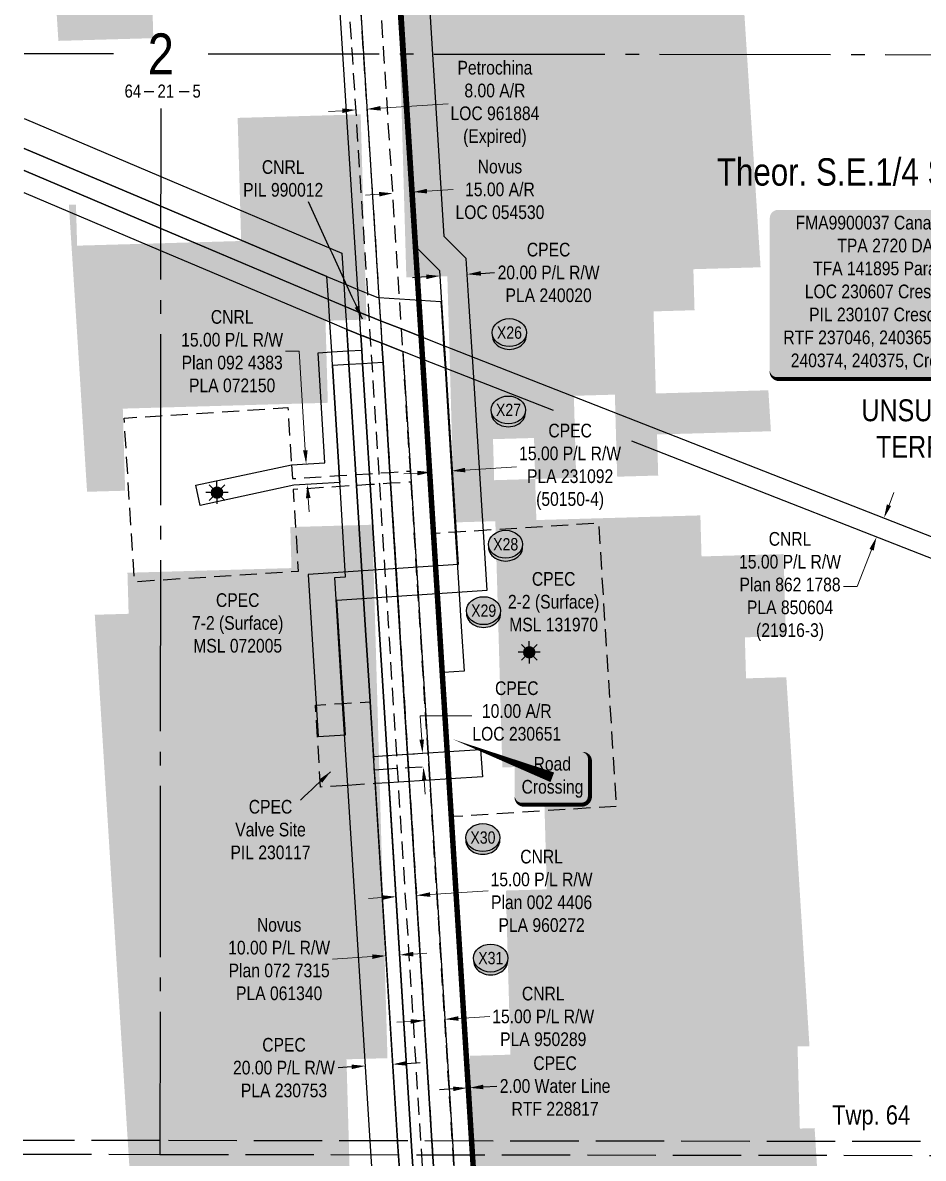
# Model space of a CAD drawing. Extents: x 491537 to 496793, y 6037618 to 6044296.
# Drawn here: x 495784 to 496443, y 6039345 to 6040175 of the extents above; entities that cross this region are included whole.
import ezdxf
from ezdxf.enums import TextEntityAlignment as Align

# ---------------------------------------------------------------- set-up
doc = ezdxf.new("R2010")
doc.units = 0
doc.header["$LTSCALE"] = 5
doc.header["$PDSIZE"] = 0.5
for name, pattern in [('DASHED2', [3.75, 2.5, -1.25]), ('foc-ACCESSROAD', [3.75, 2.5, -1.25]), ('foc-QUARTERLINE', [33, 25, -3, 2, -3]), ('foc-UNSURVEYED', [12.5, 10, -2.5]), ('PHANTOM', [25, 12.5, -2.5, 2.5, -2.5, 2.5, -2.5])]:
    doc.linetypes.add(name, pattern=pattern)
doc.layers.get('Defpoints').update_dxf_attribs({"color": 9})
for name, color, linetype in [('10', 1, 'Continuous'), ('9', 3, 'Continuous'), ('C-AR', 13, 'foc-ACCESSROAD'), ('C-RW', 13, 'Continuous'), ('C-SYMBOL', 7, 'Continuous'), ('C-WS', 13, 'foc-ACCESSROAD'), ('C-WS-S', 13, 'Continuous'), ('CG-NOTES', 7, 'Continuous'), ('D-TXT', 6, 'Continuous'), ('F-AR', 190, 'foc-ACCESSROAD'), ('F-RW', 190, 'Continuous'), ('F-WS', 190, 'foc-ACCESSROAD'), ('F-WS-S', 190, 'Continuous'), ('L-QSEC', 8, 'foc-QUARTERLINE'), ('L-SECLBL', 7, 'Continuous'), ('L-UNS-T', 3, 'Continuous'), ('L-USEC', 7, 'foc-UNSURVEYED'), ('P-CROSSINGS', 250, 'Continuous'), ('P-PROPOSED', 10, 'Continuous'), ('P-TEMP-BLUE', 160, 'Continuous'), ('P-TEMP-BLUE-T', 170, 'Continuous'), ('WETLAND - SWAMP - H', 8, 'PHANTOM'), ('WETLAND FEN - H', 43, 'PHANTOM')]:
    doc.layers.add(name, color=color, linetype=linetype)
for name, color, linetype, lineweight in [('C-AR-T', 13, 'Continuous', 9), ('C-RW-T', 13, 'Continuous', 9), ('C-WS-T', 13, 'Continuous', 9), ('F-AR-T', 190, 'Continuous', 9), ('F-RW-T', 190, 'Continuous', 9), ('F-WS-T', 190, 'Continuous', 9)]:
    doc.layers.add(name, color=color, linetype=linetype, lineweight=lineweight)
doc.styles.add('175L', font='ARIALN.TTF', dxfattribs={"height": 20})
doc.styles.add('80', font='ARIALN.TTF', dxfattribs={"height": 10})
doc.styles.add('80CG', font='ARIALN.TTF', dxfattribs={"height": 10})
doc.styles.add('80L', font='ARIALN.TTF', dxfattribs={"height": 10})
doc.styles.add('Crossing', font='ARIALN.TTF', dxfattribs={"height": 10})
doc.styles.add('SIMPLEX', font='ARIALN.TTF')
doc.dimstyles.new('Compass 5 000', dxfattribs={"dimscale": 5, "dimtxt": 9, "dimasz": 2, "dimexe": 0.2, "dimexo": 0.0625, "dimgap": 0.5, "dimtad": 0, "dimtih": 1, "dimtoh": 1, "dimzin": 0, "dimdsep": 46, "dimtxsty": '80CG', "dimcen": 0.1, "dimse1": 1, "dimse2": 1, "dimclrd": 256, "dimclrt": 256, "dimaunit": 1, "dimadec": 4, "dimazin": 0, "dimtfac": 0.06, "dimtofl": 0, "dimtmove": 0, "dimatfit": 1, "dimfxl": 0.2, "dimtolj": 1, "dimtzin": 0, "dimlwd": -1, "dimarcsym": 0})

# ---------------------------------------------------------------- blocks, each defined once
blk = doc.blocks.new('L-SECLBL')
at = {"layer": '9', "color": 7}
for p, q in [((-5.08, -27.83), (-12.29, -27.83)), ((20.7, -27.83), (13.5, -27.83))]:
    blk.add_line(p, q, dxfattribs=at)
at = {"layer": '10', "color": 2, "style": 'SIMPLEX'}
blk.add_attdef('SEC', text='', height=30, dxfattribs=at).set_placement((0, 0), align=Align.MIDDLE)
at = {"layer": '10', "color": 5, "style": '80L'}
blk.add_attdef('TWP', text='', height=9.5, dxfattribs=at).set_placement((-14.43, -27.37), align=Align.MIDDLE_RIGHT)
blk.add_attdef('RGE', text='', height=9.5, dxfattribs=at).set_placement((3.62, -27.37), align=Align.MIDDLE_CENTER)
blk.add_attdef('MER', text='', height=9.5, dxfattribs=at).set_placement((23.17, -27.37), align=Align.MIDDLE_LEFT)
blk = doc.blocks.new('*U108')
h = blk.add_hatch(color=255)
edge = h.paths.add_edge_path()
edge.add_line((-126.5, -62.5), (126.5, -62.5))
edge.add_arc((126.5, -56.5), 6, 270, 360)
edge.add_line((132.5, -56.5), (132.5, 55))
edge.add_arc((126.5, 55), 6, 0, 90)
edge.add_line((126.5, 61), (-126.5, 61))
edge.add_arc((-126.5, 55), 6, 90, 180)
edge.add_line((-132.5, 55), (-132.5, -56.5))
edge.add_arc((-126.5, -56.5), 6, 180, 270)
at = {"color": 44, "flags": 128}
blk.add_lwpolyline([(-126.5, -62.5, 3, 3, 0), (126.5, -62.5, 3, 3, 0.414214), (132.5, -56.5, 3, 3, 0), (132.5, 55, 3, 0, 0.414214), (126.5, 61, 0, 0, 0), (-126.5, 61, 0, 0, 0.414214), (-132.5, 55, 0, 0, 0), (-132.5, -56.5, 0, 3, 0.414214)], format="xyseb", close=True, dxfattribs=at)
at = {"color": 44, "style": '80'}
blk.add_attdef('ENTER_TEXT_001', (-35.99, -5), '', height=10, dxfattribs=at)
blk = doc.blocks.new('*D48')
at = {"layer": 'Defpoints', "color": 0, "transparency": 16777216}
for p in [(496050.62, 6040114.24), (496065.59, 6040115.2), (496069.71, 6040050.87)]:
    blk.add_point(p, dxfattribs=at)
at = {"layer": 'F-AR-T', "transparency": 16777216}
for p, q in [((496079.69, 6040051.51), (496098.77, 6040052.73)), ((496044.76, 6040049.27), (496034.78, 6040048.63))]:
    blk.add_line(p, q, dxfattribs=at)
for points in [[(496044.65, 6040050.93), (496044.87, 6040047.61), (496054.74, 6040049.91)], [(496079.59, 6040053.17), (496079.8, 6040049.84), (496069.71, 6040050.87)]]:
    blk.add_solid(points, dxfattribs=at)
at = {"layer": 'F-AR-T', "transparency": 16777216, "insert": (496133.06, 6040052.73), "char_height": 10, "attachment_point": 5, "style": '80CG'}
blk.add_mtext('\\A1;Novus\\P15.00 A/R\\PLOC 054530', dxfattribs=at)
blk = doc.blocks.new('*D49')
at = {"layer": 'Defpoints', "color": 0, "transparency": 16777216}
for p in [(496026.79, 6040126.64), (496034.77, 6040127.15), (496027.8, 6040110.88)]:
    blk.add_point(p, dxfattribs=at)
at = {"layer": 'F-AR-T', "transparency": 16777216}
for p, q in [((496017.82, 6040110.25), (496007.84, 6040109.61)), ((496045.76, 6040112.04), (496095.1, 6040115.19))]:
    blk.add_line(p, q, dxfattribs=at)
for points in [[(496017.71, 6040111.91), (496017.92, 6040108.58), (496027.8, 6040110.88)], [(496045.66, 6040113.7), (496045.87, 6040110.37), (496035.78, 6040111.4)]]:
    blk.add_solid(points, dxfattribs=at)
at = {"layer": 'F-AR-T', "transparency": 16777216, "insert": (496129.39, 6040115.19), "char_height": 10, "attachment_point": 5, "style": '80CG'}
blk.add_mtext('\\A1;Petrochina\\P8.00 A/R\\PLOC 961884\\P(Expired)', dxfattribs=at)
blk = doc.blocks.new('*D50')
at = {"layer": 'Defpoints', "color": 0, "transparency": 16777216}
for p in [(496049.74, 6039492.86), (496050.57, 6039479.65), (496060.55, 6039480.27)]:
    blk.add_point(p, dxfattribs=at)
at = {"layer": 'F-RW-T', "transparency": 16777216}
for p, q in [((496039.76, 6039492.24), (496010.72, 6039490.42)), ((496069.7, 6039494.11), (496079.68, 6039494.74))]:
    blk.add_line(p, q, dxfattribs=at)
for points in [[(496069.6, 6039495.78), (496069.81, 6039492.45), (496059.72, 6039493.49)], [(496039.66, 6039493.9), (496039.86, 6039490.57), (496049.74, 6039492.86)]]:
    blk.add_solid(points, dxfattribs=at)
at = {"layer": 'F-RW-T', "transparency": 16777216, "insert": (495971.64, 6039490.42), "char_height": 10, "attachment_point": 5, "style": '80CG'}
blk.add_mtext('\\A1;Novus\\P10.00 P/L R/W\\PPlan 072 7315\\PPLA 061340', dxfattribs=at)
blk = doc.blocks.new('*D51')
at = {"layer": 'Defpoints', "color": 0, "transparency": 16777216}
for p in [(495991.4, 6039852.19), (496000.75, 6039852.76), (496001.66, 6039837.8)]:
    blk.add_point(p, dxfattribs=at)
at = {"layer": 'F-RW-T', "transparency": 16777216}
for p, q in [((495986.37, 6039934.55), (495976.37, 6039934.55)), ((495990.79, 6039862.17), (495986.37, 6039934.55)), ((495992.93, 6039827.24), (495993.54, 6039817.26))]:
    blk.add_line(p, q, dxfattribs=at)
for points in [[(495992.46, 6039862.27), (495989.13, 6039862.07), (495991.4, 6039852.19)], [(495994.59, 6039827.35), (495991.26, 6039827.14), (495992.32, 6039837.23)]]:
    blk.add_solid(points, dxfattribs=at)
at = {"layer": 'F-RW-T', "transparency": 16777216, "insert": (495937.29, 6039934.55), "char_height": 10, "attachment_point": 5, "style": '80CG'}
blk.add_mtext('\\A1;CNRL\\P15.00 P/L R/W\\PPlan 092 4383\\PPLA 072150', dxfattribs=at)
blk = doc.blocks.new('*D52')
at = {"layer": 'C-RW-T', "transparency": 16777216}
for p, q in [((496072.7, 6039845.54), (496062.72, 6039844.91)), ((496107.64, 6039847.73), (496145.28, 6039850.09))]:
    blk.add_line(p, q, dxfattribs=at)
for points in [[(496072.6, 6039847.2), (496072.81, 6039843.87), (496082.68, 6039846.16)], [(496107.53, 6039849.39), (496107.74, 6039846.06), (496097.66, 6039847.1)]]:
    blk.add_solid(points, dxfattribs=at)
at = {"layer": 'Defpoints', "color": 0, "transparency": 16777216}
for p in [(496080.54, 6039880.37), (496095.51, 6039881.31), (496097.66, 6039847.1)]:
    blk.add_point(p, dxfattribs=at)
at = {"layer": 'C-RW-T', "transparency": 16777216, "insert": (496184.37, 6039850.09), "char_height": 10, "attachment_point": 5, "style": '80CG'}
blk.add_mtext('\\A1;CPEC\\P15.00 P/L R/W\\PPLA 231092\\P(50150-4)', dxfattribs=at)
blk = doc.blocks.new('*D53')
at = {"layer": 'C-RW', "transparency": 16777216}
for p, q in [((496064.69, 6039414.26), (496074.67, 6039414.89)), ((496024.7, 6039411.74), (496014.72, 6039411.11))]:
    blk.add_line(p, q, dxfattribs=at)
for points in [[(496024.6, 6039413.4), (496024.81, 6039410.07), (496034.68, 6039412.37)], [(496064.58, 6039415.92), (496064.79, 6039412.6), (496054.71, 6039413.63)]]:
    blk.add_solid(points, dxfattribs=at)
at = {"layer": 'Defpoints', "color": 0, "transparency": 16777216}
for p in [(496034.68, 6039412.37), (496054.78, 6039412.42), (496034.76, 6039411.15)]:
    blk.add_point(p, dxfattribs=at)
at = {"layer": 'C-RW', "transparency": 16777216, "insert": (495975.19, 6039411.11), "char_height": 10, "attachment_point": 5, "style": '80CG'}
blk.add_mtext('\\A1;CPEC\\P20.00 P/L R/W\\PPLA 230753', dxfattribs=at)
blk = doc.blocks.new('*D54')
at = {"layer": 'Defpoints', "color": 0, "transparency": 16777216}
for p in [(496425.29, 6039808.3), (496408.39, 6039798.81), (496419.82, 6039794.34)]:
    blk.add_point(p, dxfattribs=at)
at = {"layer": 'F-AR-T', "transparency": 16777216}
for p, q in [((496417.5, 6039822.08), (496421.14, 6039831.39)), ((496404.75, 6039789.5), (496394.23, 6039762.62)), ((496394.23, 6039762.62), (496384.23, 6039762.62))]:
    blk.add_line(p, q, dxfattribs=at)
for points in [[(496415.95, 6039822.69), (496419.05, 6039821.47), (496413.85, 6039812.77)], [(496403.2, 6039790.1), (496406.3, 6039788.89), (496408.39, 6039798.81)]]:
    blk.add_solid(points, dxfattribs=at)
at = {"layer": 'F-AR-T', "transparency": 16777216, "insert": (496345.15, 6039762.62), "char_height": 10, "attachment_point": 5, "style": '80CG'}
blk.add_mtext('\\A1;CNRL\\P15.00 P/L R/W\\PPlan 862 1788\\PPLA 850604\\P(21916-3)', dxfattribs=at)
blk = doc.blocks.new('*D55')
at = {"layer": 'Defpoints', "color": 0, "transparency": 16777216}
for p in [(496092.73, 6039446.47), (496092.77, 6039445.73), (496077.81, 6039444.79)]:
    blk.add_point(p, dxfattribs=at)
at = {"layer": 'F-RW-T', "transparency": 16777216}
for p, q in [((496102.71, 6039447.1), (496125.64, 6039448.54)), ((496067.78, 6039444.91), (496057.8, 6039444.28))]:
    blk.add_line(p, q, dxfattribs=at)
for points in [[(496067.68, 6039446.57), (496067.89, 6039443.25), (496077.76, 6039445.54)], [(496102.6, 6039448.76), (496102.81, 6039445.44), (496092.73, 6039446.47)]]:
    blk.add_solid(points, dxfattribs=at)
at = {"layer": 'F-RW-T', "transparency": 16777216, "insert": (496164.72, 6039448.54), "char_height": 10, "attachment_point": 5, "style": '80CG'}
blk.add_mtext('\\A1;CNRL\\P15.00 P/L R/W\\PPLA 950289', dxfattribs=at)
blk = doc.blocks.new('*D56')
at = {"layer": 'Defpoints', "color": 0, "transparency": 16777216}
for p in [(496056.81, 6039539.87), (496071.79, 6039540.81), (496072.03, 6039536.98)]:
    blk.add_point(p, dxfattribs=at)
at = {"layer": 'F-RW-T', "transparency": 16777216}
for p, q in [((496082.01, 6039537.6), (496124.41, 6039540.26)), ((496047.07, 6039535.41), (496037.09, 6039534.79))]:
    blk.add_line(p, q, dxfattribs=at)
for points in [[(496046.97, 6039537.08), (496047.18, 6039533.75), (496057.05, 6039536.04)], [(496081.91, 6039539.27), (496082.11, 6039535.94), (496072.03, 6039536.98)]]:
    blk.add_solid(points, dxfattribs=at)
at = {"layer": 'F-RW-T', "transparency": 16777216, "insert": (496163.5, 6039540.26), "char_height": 10, "attachment_point": 5, "style": '80CG'}
blk.add_mtext('\\A1;CNRL\\P15.00 P/L R/W\\PPlan 002 4406\\PPLA 960272', dxfattribs=at)
blk = doc.blocks.new('GAS')
h = blk.add_hatch(color=255)
h.dxf.hatch_style = 1
edge = h.paths.add_edge_path()
edge.add_arc((0, 0), 0.9, 0, 360)
for p, q in [((-0.81, 0), (-1.62, 0)), ((-0.57, 0.57), (-1.14, 1.14)), ((0, 0.81), (0, 1.62)), ((0.57, 0.57), (1.14, 1.14)), ((1.62, 0), (0.81, 0)), ((-0.57, -0.57), (-1.14, -1.14)), ((0, -0.81), (0, -1.62)), ((1.14, -1.14), (0.57, -0.57))]:
    blk.add_line(p, q)
blk.add_circle((0, 0), 0.8)
blk = doc.blocks.new('*U85')
h = blk.add_hatch(color=59)
edge = h.paths.add_edge_path()
edge.add_line((-21.5, -20), (21.5, -20))
edge.add_arc((21.5, -14), 6, 270, 360)
edge.add_line((27.5, -14), (27.5, 12.5))
edge.add_arc((21.5, 12.5), 6, 0, 90)
edge.add_line((21.5, 18.5), (-21.5, 18.5))
edge.add_arc((-21.5, 12.5), 6, 90, 180)
edge.add_line((-27.5, 12.5), (-27.5, -14))
edge.add_arc((-21.5, -14), 6, 180, 270)
at = {"color": 1, "flags": 128}
blk.add_lwpolyline([(-72.61, 27.73, 0, 7.5, 0), (0, 0, 0, 0, 0)], format="xyseb", dxfattribs=at)
blk.add_lwpolyline([(-21.5, -20, 3, 3, 0), (21.5, -20, 3, 3, 0.414214), (27.5, -14, 3, 3, 0), (27.5, 12.5, 3, 0, 0.414214), (21.5, 18.5, 0, 0, 0), (-21.5, 18.5, 0, 0, 0.414214), (-27.5, 12.5, 0, 0, 0), (-27.5, -14, 0, 3, 0.414214)], format="xyseb", close=True, dxfattribs=at)
at = {"color": 1, "style": '80'}
blk.add_attdef('ENTER_TEXT_001', (-35.99, -5), '', height=10, dxfattribs=at)
blk = doc.blocks.new('xing2')
h = blk.add_hatch(color=50)
h.dxf.hatch_style = 1
edge = h.paths.add_edge_path()
edge.add_ellipse((0, 0), major_axis=(-12.5, 0), ratio=0.816297, start_angle=0, end_angle=360)
h = blk.add_hatch(color=250)
h.dxf.hatch_style = 1
edge = h.paths.add_edge_path()
edge.add_ellipse((0, -2.05), major_axis=(-12.5, 0), ratio=0.816297, start_angle=0, end_angle=180)
edge.add_line((12.5, -2.05), (12.5, 0))
edge.add_ellipse((0, 0), major_axis=(-12.5, 0), ratio=0.816297, start_angle=0, end_angle=180, ccw=False)
edge.add_line((-12.5, 0), (-12.5, -2.05))
at = {"color": 250}
blk.add_ellipse((0, 0), major_axis=(-12.5, 0), ratio=0.816297, dxfattribs=at)
blk.add_ellipse((0, -2.05), major_axis=(-12.5, 0), ratio=0.816297, start_param=0, end_param=3.141593, dxfattribs=at)
at = {"color": 250, "style": 'Crossing'}
blk.add_attdef('CROSSING', text='', height=9, dxfattribs=at).set_placement((0.09, 0.02), align=Align.MIDDLE_CENTER)
at = {"color": 250, "style": 'Crossing', "flags": 1}
for tag, p in [('OWNER', (0.09, -12.49)), ('DESCRIPTION', (0.09, -25.77)), ('LOCATION', (0.09, -39.3)), ('DWG_REF', (0.09, -52.84))]:
    blk.add_attdef(tag, text='', height=9, dxfattribs=at).set_placement(p, align=Align.MIDDLE_CENTER)
blk = doc.blocks.new('*D92')
at = {"layer": 'Defpoints', "color": 0, "transparency": 16777216}
for p in [(496110.89, 6039396.43), (496109.02, 6039394.24), (496111.02, 6039394.37)]:
    blk.add_point(p, dxfattribs=at)
at = {"layer": 'P-TEMP-BLUE-T', "transparency": 16777216}
for p, q in [((496098.91, 6039395.68), (496088.93, 6039395.05)), ((496120.87, 6039397.05), (496130.85, 6039397.68))]:
    blk.add_line(p, q, dxfattribs=at)
for points in [[(496098.81, 6039397.34), (496099.02, 6039394.01), (496108.89, 6039396.3)], [(496120.77, 6039398.72), (496120.97, 6039395.39), (496110.89, 6039396.43)]]:
    blk.add_solid(points, dxfattribs=at)
at = {"layer": 'P-TEMP-BLUE-T', "transparency": 16777216, "insert": (496173.38, 6039397.68), "char_height": 10, "attachment_point": 5, "style": '80CG'}
blk.add_mtext('\\A1;CPEC\\P2.00 Water Line\\PRTF 228817', dxfattribs=at)
blk = doc.blocks.new('*D104')
at = {"layer": 'C-AR', "transparency": 16777216}
for p, q in [((496079.21, 6039988.91), (496069.23, 6039988.28)), ((496119.12, 6039991.41), (496129.1, 6039992.04))]:
    blk.add_line(p, q, dxfattribs=at)
for points in [[(496119.02, 6039993.08), (496119.23, 6039989.75), (496109.14, 6039990.79)], [(496079.11, 6039990.57), (496079.32, 6039987.25), (496089.19, 6039989.54)]]:
    blk.add_solid(points, dxfattribs=at)
at = {"layer": 'Defpoints', "color": 0, "transparency": 16777216}
for p in [(496109.14, 6039990.79), (496089.64, 6039982.38), (496109.59, 6039983.63)]:
    blk.add_point(p, dxfattribs=at)
at = {"layer": 'C-AR', "transparency": 16777216, "insert": (496168.64, 6039992.04), "char_height": 10, "attachment_point": 5, "style": '80CG'}
blk.add_mtext('\\A1;CPEC\\P20.00 P/L R/W\\PPLA 240020', dxfattribs=at)

msp = doc.modelspace()

# ---------------------------------------------------------------- hatches: boundary and pattern name
at = {"layer": 'WETLAND - SWAMP - H', "transparency": 33554495}
h = msp.add_hatch(color=256, dxfattribs=at)
h.dxf.hatch_style = 1
h.paths.add_polyline_path([(496130.699, 6040830.448), (496070.743, 6040828.744), (496069.891, 6040858.721), (496039.913, 6040857.869), (496039.061, 6040887.847), (496009.083, 6040886.994), (496007.378, 6040946.95), (495983.655, 6040946.276), (495974.069, 6040773.918), (495972.694, 6040749.19), (495967.756, 6040660.394, 0.1226687), (495875.702, 6040582.19), (495868.043, 6040571.517), (495868.57, 6040552.976), (495854.449, 6040552.574), (495842.934, 6040536.528, 0.1733003), (495796.582, 6040374.882), (495810.257, 6040161.29), (495879.651, 6040163.263), (495878.799, 6040193.241), (495908.776, 6040194.094), (495907.924, 6040224.071), (495847.968, 6040222.367), (495817.99, 6040221.514), (495816.286, 6040281.47), (495906.219, 6040284.027), (495905.367, 6040314.005), (495935.345, 6040314.857), (495933.64, 6040374.813), (495903.662, 6040373.961), (495902.81, 6040403.939), (495962.766, 6040405.643), (495961.913, 6040435.621), (495991.891, 6040436.474), (495987.629, 6040586.363), (496017.607, 6040587.216), (496016.755, 6040617.193), (496076.71, 6040618.898), (496075.005, 6040678.854), (496134.961, 6040680.559)])
h = msp.add_hatch(color=256, dxfattribs=at)
h.dxf.hatch_style = 1
h.paths.add_polyline_path([(496321.881, 6040022.977), (496321.699, 6040025.821), (496303.603, 6040025.307), (496304.456, 6039995.329), (496323.617, 6039995.874)])
edge = h.paths.add_edge_path()
edge.add_arc((496191.173, 6040450.785), 249.871, 298.034115, 303.054607)
edge.add_line((496327.462, 6040241.355), (496326.762, 6040265.983))
edge.add_line((496326.762, 6040265.983), (496296.784, 6040265.13))
edge.add_line((496296.784, 6040265.13), (496295.932, 6040295.108))
edge.add_line((496295.932, 6040295.108), (496265.954, 6040294.256))
edge.add_line((496265.954, 6040294.256), (496265.102, 6040324.234))
edge.add_line((496265.102, 6040324.234), (496205.146, 6040322.529))
edge.add_line((496205.146, 6040322.529), (496175.168, 6040321.677))
edge.add_line((496175.168, 6040321.677), (496176.02, 6040291.699))
edge.add_line((496176.02, 6040291.699), (496176.873, 6040261.721))
edge.add_line((496176.873, 6040261.721), (496206.851, 6040262.573))
edge.add_line((496206.851, 6040262.573), (496207.703, 6040232.595))
edge.add_line((496207.703, 6040232.595), (496237.681, 6040233.448))
edge.add_line((496237.681, 6040233.448), (496239.386, 6040173.492))
edge.add_line((496239.386, 6040173.492), (496299.341, 6040175.196))
edge.add_line((496299.341, 6040175.196), (496301.899, 6040085.263))
edge.add_line((496301.899, 6040085.263), (496317.864, 6040085.717))
edge.add_line((496317.864, 6040085.717), (496312.617, 6040167.669))
edge.add_line((496312.617, 6040167.669), (496308.612, 6040230.232))
h = msp.add_hatch(color=256, dxfattribs=at)
h.dxf.hatch_style = 1
h.paths.add_polyline_path([(496128.85, 6039840.325), (496158.828, 6039841.178), (496159.68, 6039811.2), (496279.592, 6039814.609), (496280.444, 6039784.631), (496340.4, 6039786.336), (496342.105, 6039726.38), (496312.127, 6039725.528), (496312.979, 6039695.55), (496253.023, 6039693.845), (496250.466, 6039783.779), (496190.51, 6039782.074), (496192.215, 6039722.118), (496222.193, 6039722.971), (496223.898, 6039663.015), (496253.875, 6039663.867), (496256.432, 6039573.934), (496166.499, 6039571.377), (496164.794, 6039631.332), (496134.816, 6039630.48), (496129.702, 6039810.347), (496099.724, 6039809.495), (496094.61, 6039989.363), (496092.053, 6040079.296), (496062.075, 6040078.444), (496061.223, 6040108.422), (496151.157, 6040110.979), (496152.009, 6040081.001), (496181.987, 6040081.853), (496181.135, 6040111.831), (496241.09, 6040113.536), (496241.943, 6040083.558), (496271.921, 6040084.41), (496273.625, 6040024.455), (496183.692, 6040021.897), (496184.544, 6039991.92), (496214.522, 6039992.772), (496217.079, 6039902.838), (496187.101, 6039901.986), (496188.806, 6039842.03), (496158.828, 6039841.178), (496157.975, 6039871.156), (496127.998, 6039870.303)])
h = msp.add_hatch(color=256, dxfattribs=at)
h.dxf.hatch_style = 1
h.paths.add_polyline_path([(496031.245, 6040107.569), (495941.311, 6040105.012), (495943.868, 6040015.079), (495823.957, 6040011.669), (495823.105, 6040041.647), (495817.927, 6040041.5), (495821.165, 6039990.917), (495823.419, 6039955.716), (495823.678, 6039951.657), (495975.551, 6039955.975), (495976.403, 6039925.997), (495856.492, 6039922.588), (495857.344, 6039892.61), (496007.234, 6039896.872), (496005.529, 6039956.828), (496035.507, 6039957.68)])
h = msp.add_hatch(color=256, dxfattribs=at)
h.dxf.hatch_style = 1
h.paths.add_polyline_path([(496331.169, 6039876.08), (496329.29, 6039906.029), (496247.057, 6039903.691), (496217.079, 6039902.838), (496218.784, 6039842.882), (496248.761, 6039843.735), (496247.909, 6039873.713)])
h = msp.add_hatch(color=256, dxfattribs=at)
h.dxf.hatch_style = 1
h.paths.add_polyline_path([(496406.408, 6038678.133), (496404.557, 6038708.082), (496401.06, 6038707.983), (496401.912, 6038678.005)])
h.paths.add_polyline_path([(496359.351, 6039426.849), (496347.851, 6039610.173), (496346.124, 6039637.707), (496344.873, 6039657.652), (496342.442, 6039696.388), (496312.979, 6039695.55), (496317.241, 6039545.66), (496347.218, 6039546.513), (496348.923, 6039486.557), (496169.056, 6039481.443), (496167.351, 6039541.399), (496137.373, 6039540.546), (496140.782, 6039420.635), (496110.804, 6039419.783), (496120.179, 6039090.026), (496150.157, 6039090.878), (496156.975, 6038851.055), (496246.909, 6038853.611), (496247.761, 6038823.634), (496337.695, 6038826.19), (496338.547, 6038796.212), (496398.83, 6038797.926), (496393.281, 6038884.208), (496392.355, 6038898.968), (496367.99, 6039288.791), (496364.616, 6039342.922), (496363.109, 6039366.951), (496352.332, 6039366.645), (496350.628, 6039426.601)])
h = msp.add_hatch(color=256, dxfattribs=at)
h.dxf.hatch_style = 1
h.paths.add_polyline_path([(495902.539, 6038697.059), (495910.145, 6038574.019), (495924.822, 6038574.436), (495925.674, 6038544.458), (495955.652, 6038545.31), (495953.948, 6038605.266), (496043.882, 6038607.823), (496042.177, 6038667.778), (496102.133, 6038669.483), (496090.202, 6039089.173), (496060.224, 6039088.321), (496056.815, 6039208.233), (496026.837, 6039207.38), (496022.575, 6039357.27), (495992.597, 6039356.418), (495991.745, 6039386.395), (495961.767, 6039385.543), (495960.915, 6039415.521), (495930.937, 6039414.669), (495929.232, 6039474.625), (495853.761, 6039472.479), (495861.961, 6039341.771), (495863.853, 6039311.61), (495867.223, 6039257.536), (495876.251, 6039113.093), (495879.504, 6039113.185), (495880.356, 6039083.208), (495940.312, 6039084.912), (495942.017, 6039024.956), (495912.039, 6039024.104), (495912.891, 6038994.126), (495918.004, 6038814.259), (495977.96, 6038815.963), (495979.665, 6038756.008), (495949.687, 6038755.155), (495950.539, 6038725.178), (495900.821, 6038723.764)])
at = {"layer": 'WETLAND FEN - H', "transparency": 33554495}
h = msp.add_hatch(color=256, dxfattribs=at)
h.dxf.hatch_style = 1
h.paths.add_polyline_path([(496321.699, 6040025.821), (496317.864, 6040085.717), (496301.899, 6040085.263), (496299.341, 6040175.196), (496239.386, 6040173.492), (496237.681, 6040233.448), (496207.703, 6040232.595), (496206.851, 6040262.573), (496176.873, 6040261.721), (496177.725, 6040231.743), (496147.747, 6040230.89), (496146.895, 6040260.868), (496116.917, 6040260.016), (496117.769, 6040230.038), (496057.813, 6040228.333), (496061.223, 6040108.422), (496151.157, 6040110.979), (496152.009, 6040081.001), (496181.987, 6040081.853), (496181.135, 6040111.831), (496241.09, 6040113.536), (496241.943, 6040083.558), (496271.921, 6040084.41), (496273.625, 6040024.455), (496183.692, 6040021.897), (496184.544, 6039991.92), (496214.522, 6039992.772), (496217.079, 6039902.838), (496247.057, 6039903.691), (496245.352, 6039963.646), (496275.33, 6039964.499), (496274.478, 6039994.477), (496304.456, 6039995.329), (496303.603, 6040025.307)])
h = msp.add_hatch(color=256, dxfattribs=at)
h.dxf.hatch_style = 1
h.paths.add_polyline_path([(496094.61, 6039989.363), (496064.632, 6039988.51), (496062.075, 6040078.444), (496092.053, 6040079.296)])
h = msp.add_hatch(color=256, dxfattribs=at)
h.dxf.hatch_style = 1
h.paths.add_polyline_path([(495826.156, 6039912.498), (495831.215, 6039831.863), (495859.049, 6039832.654), (495857.344, 6039892.61), (495856.492, 6039922.588), (495976.403, 6039925.997), (495975.551, 6039955.975), (495823.678, 6039951.657), (495825.135, 6039928.769)])
h = msp.add_hatch(color=256, dxfattribs=at)
h.dxf.hatch_style = 1
h.paths.add_polyline_path([(495847.094, 6039578.758), (495853.761, 6039472.479), (495929.232, 6039474.625), (495930.937, 6039414.669), (495960.915, 6039415.521), (495961.767, 6039385.543), (495991.745, 6039386.395), (495992.597, 6039356.418), (496022.575, 6039357.27), (496020.871, 6039417.226), (496050.849, 6039418.078), (496039.769, 6039807.791), (495979.813, 6039806.086), (495980.665, 6039776.108), (495860.754, 6039772.699), (495861.606, 6039742.721), (495836.852, 6039742.017), (495840.488, 6039684.05), (495844.116, 6039626.236), (495845.367, 6039606.292)])
h = msp.add_hatch(color=256, dxfattribs=at)
h.dxf.hatch_style = 1
h.paths.add_polyline_path([(496312.979, 6039695.55), (496317.241, 6039545.66), (496347.218, 6039546.513), (496348.923, 6039486.557), (496169.056, 6039481.443), (496167.351, 6039541.399), (496166.499, 6039571.377), (496256.432, 6039573.934), (496253.875, 6039663.867), (496223.898, 6039663.015), (496222.193, 6039722.971), (496192.215, 6039722.118), (496190.51, 6039782.074), (496250.466, 6039783.779), (496253.023, 6039693.845)])

# ---------------------------------------------------------------- linework, layer by layer
at = {"layer": 'C-AR', "flags": 128}
msp.add_lwpolyline([(496051.21, 6039629.225), (496041.23, 6039628.601), (496040.604, 6039638.576), (496050.586, 6039639.2), (496057.574, 6039639.637), (496065.559, 6039640.135), (496080.523, 6039641.07), (496081.148, 6039631.094), (496066.185, 6039630.16), (496058.2, 6039629.661), (496051.21, 6039629.225)], close=True, dxfattribs=at)
at = {"layer": 'C-AR-T'}
msp.add_line((496077.722, 6039620.866), (496078.345, 6039610.891), dxfattribs=at)
msp.add_lwpolyline([(496112.633, 6039668.233), (496074.763, 6039668.233), (496075.23, 6039660.768), (496075.853, 6039650.792)], dxfattribs=at)
for points in [[(496077.515, 6039650.896), (496074.19, 6039650.689), (496076.476, 6039640.817)], [(496079.385, 6039620.97), (496076.06, 6039620.762), (496077.099, 6039630.841)]]:
    msp.add_solid(points, dxfattribs=at)
at = {"layer": 'C-RW'}
for points in [[(496048.91, 6040392.502), (496072.905, 6040009.635), (496088.945, 6039993.493), (496090.186, 6039973.712), (496091.124, 6039958.749), (496093.203, 6039925.61), (496102.42, 6039778.718), (495992.819, 6039771.392), (496000.139, 6039653.114), (496020.09, 6039654.348), (496013.917, 6039752.768), (496123.618, 6039760.101), (496113.153, 6039926.862), (496111.075, 6039960), (496110.136, 6039974.963), (496108.425, 6040002.248), (496092.385, 6040018.391), (496069.309, 6040386.611)], [(495785.166, 6040104.472), (495885.08, 6040062.252), (496017.551, 6040006.27), (496018.95, 6039983.962), (496019.998, 6039967.231), (496021.046, 6039950.518), (496022.035, 6039934.748), (496022.66, 6039924.774), (496027.697, 6039844.438), (496028.198, 6039836.461), (496034.349, 6039738.348), (496035.287, 6039723.386), (496037.355, 6039690.408), (496038.103, 6039678.477), (496040.604, 6039638.576), (496050.586, 6039639.2), (496057.574, 6039639.636), (496065.559, 6039640.135), (496080.522, 6039641.07), (496095.492, 6039642.007), (496118.964, 6039643.478), (496120.214, 6039623.528), (496096.743, 6039622.061), (496081.773, 6039621.125), (496066.81, 6039620.189), (496058.825, 6039619.69), (496051.83, 6039619.258), (496041.855, 6039618.626), (496058.22, 6039357.616), (496058.247, 6039356.98), (496059.52, 6039336.534)], [(495785.148, 6040082.764), (495885.062, 6040040.543), (496006.624, 6039989.171), (496018.95, 6039983.962), (496029.193, 6039979.634), (496036.388, 6039976.707), (496043.038, 6039974.001), (496044.602, 6039973.722), (496059.674, 6039972.853), (496074.775, 6039971.811), (496089.883, 6039970.767), (496090.485, 6039961.307), (496090.867, 6039955.262), (496091.018, 6039952.877), (496091.551, 6039944.402), (496091.907, 6039938.746), (496092.943, 6039922.243), (496100.45, 6039802.573), (496102.534, 6039769.352), (496104.784, 6039733.488), (496106.838, 6039700.756), (496091.864, 6039699.819), (496090.172, 6039726.789), (496089.233, 6039741.752), (496087.561, 6039768.414), (496086.864, 6039779.529), (496085.477, 6039801.635), (496077.532, 6039928.271), (496076.496, 6039944.775), (496061.086, 6039950.805), (496045.677, 6039956.833), (496037.455, 6039960.066), (496031.199, 6039962.525), (496030.273, 6039962.89), (496019.998, 6039967.231), (496007.662, 6039972.445), (495885.049, 6040024.261), (495785.135, 6040066.484)], [(496040.043, 6039327.482), (496038.139, 6039357.644), (496021.746, 6039617.363), (496017.968, 6039677.213), (496017.239, 6039688.761), (496012.247, 6039769.252), (496020.233, 6039769.75), (496016.144, 6039835.684), (496015.95, 6039838.678), (496015.63, 6039843.669), (496015.515, 6039845.637), (496010.664, 6039924.038), (496010.046, 6039934.011), (496008.697, 6039955.734), (496007.662, 6039972.445), (496006.624, 6039989.171), (495885.062, 6040040.543), (495785.148, 6040082.764)]]:
    msp.add_lwpolyline(points, dxfattribs=at)
at = {"layer": 'C-WS', "flags": 128}
for points in [[(495980.651, 6039851.529), (495981.308, 6039841.479), (496015.619, 6039843.667), (496027.697, 6039844.438), (496037.678, 6039845.075), (496044.663, 6039845.52), (496052.647, 6039846.029), (496067.61, 6039846.983), (496068.109, 6039839.007), (496053.147, 6039838.052), (496045.164, 6039837.538), (496038.179, 6039837.089), (496028.198, 6039836.461), (496016.144, 6039835.684), (495981.815, 6039833.501), (495985.617, 6039773.663), (495884.841, 6039767.247), (495865.944, 6039766.043), (495858.318, 6039885.715), (495884.938, 6039887.413), (495978.011, 6039893.348), (495980.651, 6039851.529)], [(496218.102, 6039602.029), (496098.47, 6039594.529), (496097.155, 6039615.496), (496095.071, 6039648.711), (496091.864, 6039699.819), (496090.172, 6039726.789), (496089.233, 6039741.752), (496087.561, 6039768.414), (496086.864, 6039779.529), (496085.477, 6039801.635), (496100.45, 6039802.573), (496205.117, 6039809.135), (496218.102, 6039602.029)], [(496021.746, 6039617.363), (496001.961, 6039616.12), (495998.202, 6039675.972), (496017.968, 6039677.213), (496038.103, 6039678.477), (496040.604, 6039638.576), (496041.23, 6039628.601), (496041.855, 6039618.626), (496021.746, 6039617.363)]]:
    msp.add_lwpolyline(points, close=True, dxfattribs=at)
at = {"layer": 'F-AR', "flags": 128}
for points in [[(496194.062, 6037619.111), (496187.994, 6037719.051), (496175.194, 6037929.896), (496165.168, 6037974.214), (496164.16, 6037978.673), (496163.396, 6037982.052), (496161.363, 6037991.045), (496160.211, 6037996.14), (496156.273, 6038059.558), (496155.033, 6038079.522), (496154.552, 6038087.255), (496153.623, 6038102.22), (496132.905, 6038435.824), (496131.969, 6038450.903), (496127.474, 6038523.252), (496115.831, 6038710.725), (496106.074, 6038866.293), (496105.136, 6038881.256), (496083.289, 6039229.626), (496082.551, 6039241.387), (496077.191, 6039326.868), (496077.155, 6039327.432), (496075.299, 6039357.03), (496075.263, 6039357.593), (496058.825, 6039619.69), (496058.2, 6039629.661), (496057.574, 6039639.636), (496052.256, 6039724.438), (496051.318, 6039739.401), (496045.163, 6039837.538), (496044.662, 6039845.52), (496039.627, 6039925.815), (496038.749, 6039939.817), (496038.511, 6039943.54), (496037.692, 6039956.322), (496037.455, 6039960.066), (496036.388, 6039976.707), (496025.18, 6040151.757), (496009.197, 6040401.383), (496045.638, 6040452.274), (496057.381, 6040468.528), (496096.238, 6040522.675), (496096.22, 6040508.926), (496063.54, 6040463.386), (496051.855, 6040447.103), (496017.365, 6040399.041), (496033.198, 6040151.746), (496044.602, 6039973.722), (496045.677, 6039956.833), (496046.734, 6039940.322), (496046.987, 6039936.282), (496047.613, 6039926.309), (496052.647, 6039846.029), (496053.147, 6039838.052), (496059.303, 6039739.896), (496060.241, 6039724.932), (496065.559, 6039640.135), (496066.185, 6039630.16), (496066.81, 6039620.189), (496083.281, 6039357.582), (496085.172, 6039327.42), (496090.01, 6039250.6), (496090.75, 6039238.844), (496113.191, 6038881.77), (496114.132, 6038866.807), (496123.983, 6038711.056), (496135.606, 6038523.241), (496140.095, 6038450.716), (496141.029, 6038435.634), (496161.632, 6038102.718), (496162.558, 6038087.753), (496163.037, 6038080.019), (496164.272, 6038060.057), (496168.158, 6037997.278), (496171.964, 6037980.438), (496176.281, 6037961.347), (496183.141, 6037931.028), (496196.051, 6037719.04), (496202.106, 6037619.1)], [(495784.168, 6038872.167), (495854.343, 6038959.423), (495861.988, 6038968.948), (495884.21, 6038996.396), (496052.96, 6039204.835), (496058.416, 6039211.575), (496066.616, 6039221.69), (496076.032, 6039233.333), (496082.551, 6039241.387), (496090.01, 6039250.6), (496103.913, 6039267.773), (496100.196, 6039327.4), (496098.304, 6039357.561), (496081.773, 6039621.125), (496080.522, 6039641.07), (496075.205, 6039725.861), (496074.267, 6039740.824), (496068.109, 6039839.007), (496067.609, 6039846.983), (496062.134, 6039934.297), (496061.086, 6039950.805), (496059.674, 6039972.853), (496048.222, 6040151.725), (496032.669, 6040394.653), (496063.396, 6040437.472), (496075.081, 6040453.755), (496096.185, 6040483.163), (496096.151, 6040457.383), (496079.906, 6040434.724), (496047.984, 6040390.261), (496063.257, 6040151.704), (496072.521, 6040007.01), (496074.775, 6039971.811), (496076.058, 6039951.764), (496076.496, 6039944.775), (496077.532, 6039928.271), (496085.477, 6039801.635), (496086.864, 6039779.529), (496087.561, 6039768.414), (496089.233, 6039741.752), (496090.172, 6039726.789), (496091.864, 6039699.819), (496095.071, 6039648.711), (496095.492, 6039642.007), (496096.743, 6039622.061), (496097.155, 6039615.496), (496098.47, 6039594.529), (496113.337, 6039357.54), (496115.169, 6039328.353), (496115.229, 6039327.379), (496118.605, 6039273.203), (496112.067, 6039265.139), (496104.711, 6039256.09), (496090.75, 6039238.844), (496083.289, 6039229.626), (496076.773, 6039221.575), (496070.7, 6039214.073), (496062.579, 6039203.874), (496057.114, 6039197.129), (495946.002, 6039060.017), (495944.705, 6039058.415), (495884.199, 6038983.671), (495868.222, 6038963.933), (495784.158, 6038859.392)]]:
    msp.add_lwpolyline(points, dxfattribs=at)
at = {"layer": 'F-RW'}
for points in [[(496120.381, 6038523.261), (496109.016, 6038710.12), (496099.153, 6038865.868), (496098.211, 6038880.83), (496078.106, 6039200.319), (496076.773, 6039221.575), (496076.032, 6039233.333), (496075.935, 6039234.862), (496070.131, 6039327.441), (496068.241, 6039357.603), (496051.83, 6039619.258), (496050.586, 6039639.2), (496047.397, 6039690.076), (496045.269, 6039724.004), (496044.331, 6039738.968), (496038.179, 6039837.089), (496037.678, 6039845.075), (496032.643, 6039925.387), (496032.018, 6039935.363), (496031.329, 6039946.35), (496030.273, 6039962.89), (496029.193, 6039979.634), (496018.148, 6040151.767), (496001.891, 6040403.763)], [(496017.365, 6040399.041), (496033.198, 6040151.746), (496044.602, 6039973.722), (496045.677, 6039956.833), (496046.734, 6039940.322), (496046.987, 6039936.282), (496047.613, 6039926.309), (496052.647, 6039846.029), (496053.147, 6039838.052), (496059.303, 6039739.896), (496060.241, 6039724.932), (496065.559, 6039640.135), (496066.185, 6039630.16), (496066.81, 6039620.189), (496083.281, 6039357.582), (496085.172, 6039327.42), (496090.01, 6039250.6), (496090.75, 6039238.844), (496113.191, 6038881.77), (496114.132, 6038866.807), (496123.983, 6038711.056), (496135.606, 6038523.241)], [(495785.135, 6040066.484), (495885.049, 6040024.261), (496030.271, 6039962.89), (496031.199, 6039962.525), (496037.455, 6039960.066), (496045.677, 6039956.833), (496061.086, 6039950.804), (496076.496, 6039944.774), (496091.907, 6039938.745), (496508.128, 6039775.881), (496508.595, 6039775.698), (496523.262, 6039769.957), (496690.863, 6039704.396), (496721.015, 6039692.598), (496764.18, 6039675.709), (496790.786, 6039630.666)], [(496172.288, 6039891.194), (496092.943, 6039922.242), (496077.532, 6039928.269), (496062.134, 6039934.296), (496046.734, 6039940.322), (496038.511, 6039943.54), (496031.329, 6039946.35), (496025.549, 6039948.612), (496021.046, 6039950.515), (496008.696, 6039955.734), (495885.036, 6040007.992), (495785.122, 6040050.216)], [(496059.52, 6039336.534), (496058.255, 6039356.981), (496058.22, 6039357.616), (496037.355, 6039690.408), (496035.287, 6039723.386), (496034.349, 6039738.348), (496028.198, 6039836.461), (496027.697, 6039844.438), (496022.66, 6039924.774), (496022.035, 6039934.748), (496021.046, 6039950.518), (496025.549, 6039948.612), (496031.329, 6039946.35), (496032.018, 6039935.363), (496032.643, 6039925.387), (496037.678, 6039845.075), (496038.179, 6039837.089), (496044.331, 6039738.968), (496045.269, 6039724.004), (496047.397, 6039690.076), (496068.241, 6039357.603), (496070.131, 6039327.441)], [(496135.606, 6038523.241), (496123.983, 6038711.056), (496114.117, 6038866.805), (496113.177, 6038881.767), (496090.75, 6039238.844), (496090.01, 6039250.6), (496085.172, 6039327.42), (496083.281, 6039357.582), (496053.147, 6039838.052), (496052.647, 6039846.029), (496047.612, 6039926.309), (496046.987, 6039936.282), (496046.734, 6039940.322), (496062.134, 6039934.298), (496067.609, 6039846.983), (496068.109, 6039839.007), (496098.304, 6039357.561), (496100.196, 6039327.4), (496103.913, 6039267.773), (496104.711, 6039256.09), (496128.084, 6038882.695), (496129.023, 6038867.732), (496138.947, 6038711.977), (496150.716, 6038523.22)], [(496790.766, 6039601.217), (496753.897, 6039663.635), (496721.005, 6039676.505), (496690.853, 6039688.302), (496513.35, 6039757.731), (496498.69, 6039763.476), (496498.202, 6039763.666), (496229.52, 6039868.8)]]:
    msp.add_lwpolyline(points, dxfattribs=at)
msp.add_lwpolyline([(495982.497, 6039836.617), (495913.854, 6039821.937), (495910.72, 6039836.595), (495980.651, 6039851.529), (496005.001, 6039853.017), (496000.075, 6039933.399), (496010.047, 6039934.011), (496022.035, 6039934.748), (496032.018, 6039935.363), (496031.329, 6039946.35), (496038.511, 6039943.54), (496046.734, 6039940.322), (496046.987, 6039936.282), (496047.612, 6039926.309), (496039.628, 6039925.815), (496032.643, 6039925.387), (496022.66, 6039924.774), (496010.663, 6039924.038), (496015.503, 6039845.635), (496015.623, 6039843.668), (496015.941, 6039838.677), (495982.497, 6039836.617)], close=True, dxfattribs=at)
at = {"layer": 'F-WS', "flags": 128}
msp.add_lwpolyline([(496045.677, 6039956.833), (496046.734, 6039940.322), (496038.511, 6039943.54), (496031.329, 6039946.35), (496030.271, 6039962.89), (496031.199, 6039962.525), (496037.455, 6039960.066), (496045.677, 6039956.833)], close=True, dxfattribs=at)
at = {"layer": 'L-QSEC'}
for p, q in [((495785.204, 6040152.087), (495850.536, 6040152)), ((495919.782, 6040151.907), (496691.141, 6040150.881)), ((495885.12, 6040111.974), (495884.502, 6039347.807))]:
    msp.add_line(p, q, dxfattribs=at)
at = {"layer": 'L-USEC'}
for p, q in [((495884.51, 6039357.86), (495784.561, 6039357.992)), ((496690.646, 6039356.789), (495884.51, 6039357.86)), ((495784.553, 6039347.94), (495884.512, 6039347.807)), ((495884.512, 6039347.807), (496690.64, 6039346.735))]:
    msp.add_line(p, q, dxfattribs=at)
at = {"layer": 'P-PROPOSED', "const_width": 3.998, "flags": 128}
msp.add_lwpolyline([(496046.963, 6040390.554), (496062.259, 6040151.64), (496071.523, 6040006.946), (496073.777, 6039971.747), (496075.499, 6039944.711), (496076.534, 6039928.208), (496084.48, 6039801.572), (496090.867, 6039699.757), (496094.494, 6039641.945), (496095.745, 6039621.998), (496097.473, 6039594.467), (496112.339, 6039357.478), (496114.231, 6039327.316), (496117.608, 6039273.141), (496141.976, 6038883.274), (496142.914, 6038868.31), (496152.913, 6038712.849), (496164.64, 6038523.138), (496169.159, 6038450.05), (496170.086, 6038435.046), (496182.202, 6038239.053), (496205.548, 6038219.724)], dxfattribs=at)
at = {"layer": 'P-TEMP-BLUE', "linetype": 'DASHED2'}
for points in [[(496163.661, 6038522.657), (496151.94, 6038712.27), (496138.713, 6038919.335), (496116.653, 6039272.274), (496111.387, 6039356.567), (496096.528, 6039593.434), (496093.551, 6039640.887), (496089.926, 6039698.669), (496083.542, 6039800.432), (496075.601, 6039927.003), (496074.566, 6039943.499), (496074.128, 6039950.483), (496072.845, 6039970.519), (496070.592, 6040005.699), (496061.333, 6040150.319), (496046.022, 6040389.467)], [(496048.063, 6040388.881), (496063.328, 6040150.446), (496072.587, 6040005.827), (496074.84, 6039970.646), (496076.123, 6039950.61), (496076.561, 6039943.624), (496077.596, 6039927.128), (496085.537, 6039800.557), (496091.921, 6039698.794), (496095.546, 6039641.012), (496098.523, 6039593.559), (496113.382, 6039356.692), (496118.648, 6039272.398), (496140.708, 6038919.461), (496153.935, 6038712.396), (496165.656, 6038522.781)]]:
    msp.add_lwpolyline(points, dxfattribs=at)

# ---------------------------------------------------------------- block references
at = {"layer": 'C-WS-S', "xscale": 4.999999999999993, "yscale": 4.999999999999993, "zscale": 4.999999999999993}
msp.add_blockref('GAS', (496154.479, 6039714.581), dxfattribs=at)
at = {"layer": 'CG-NOTES'}
ref = msp.add_blockref('*U85', (496171.348, 6039623.285), dxfattribs=dict(at, xscale=0.999485, yscale=0.999485, zscale=0.999485))
ref.add_attrib('ENTER_TEXT_001', 'Road', (496157.644, 6039628.174), dxfattribs={"layer": '0', "color": 1, "height": 9.9948, "style": '80'})
ref.add_attrib('ENTER_TEXT_002', 'Crossing', (496148.883, 6039611.339), dxfattribs={"layer": '0', "color": 1, "height": 9.9948, "style": '80'})
at = {"layer": 'F-WS-S', "xscale": 4.999999999999993, "yscale": 4.999999999999993, "zscale": 4.999999999999993}
msp.add_blockref('GAS', (495926.198, 6039831.279), dxfattribs=at)
at = {"layer": 'L-SECLBL', "xscale": 0.999485, "yscale": 0.999485, "zscale": 0.999485}
msp.add_blockref('L-SECLBL', (495885.153, 6040151.954), dxfattribs=at).add_auto_attribs({'SEC': '2', 'TWP': '64', 'RGE': '21', 'MER': '5'})
at = {"layer": 'L-SECLBL'}
ref = msp.add_blockref('*U108', (496462.844, 6039976.79), dxfattribs=at)
ref.add_attrib('ENTER_TEXT_001', 'FMA9900037 Canadian Forest Products Ltd.', (496349.177, 6040023.499), dxfattribs={"layer": '0', "color": 44, "height": 10, "style": '80'})
ref.add_attrib('ENTER_TEXT_002', 'TPA 2720 DAN WAYNE REBER', (496379.713, 6040006.792), dxfattribs={"layer": '0', "color": 44, "height": 10, "style": '80'})
ref.add_attrib('ENTER_TEXT_003', 'TFA 141895 Paramount Resources Ltd.', (496361.936, 6039990.084), dxfattribs={"layer": '0', "color": 44, "height": 10, "style": '80'})
ref.add_attrib('ENTER_TEXT_004', 'LOC 230607 Crescent Point Energy Corp.', (496355.944, 6039973.24), dxfattribs={"layer": '0', "color": 44, "height": 10, "style": '80'})
ref.add_attrib('ENTER_TEXT_005', 'PIL 230107 Crescent Point Energy Corp.', (496359.092, 6039956.396), dxfattribs={"layer": '0', "color": 44, "height": 10, "style": '80'})
ref.add_attrib('ENTER_TEXT_006', 'RTF 237046, 240365, 240366, 240368, 240373,', (496340.279, 6039939.688), dxfattribs={"layer": '0', "color": 44, "height": 10, "style": '80'})
ref.add_attrib('ENTER_TEXT_007', '240374, 240375, Crescent Point Energy Corp.', (496345.671, 6039922.844), dxfattribs={"layer": '0', "color": 44, "height": 10, "style": '80'})
at = {"layer": 'P-CROSSINGS', "xscale": 0.999485, "yscale": 0.999485, "zscale": 0.999485}
for p, values in [((496139.916, 6039948.146), {'CROSSING': 'X26'}), ((496139.209, 6039891.625), {'CROSSING': 'X27'}), ((496137.172, 6039793.508), {'CROSSING': 'X28'}), ((496121.091, 6039745.005), {'CROSSING': 'X29'}), ((496120.532, 6039579.26), {'CROSSING': 'X30'}), ((496126.27, 6039491.199), {'CROSSING': 'X31'})]:
    msp.add_blockref('xing2', p, dxfattribs=at).add_auto_attribs(values)

# ---------------------------------------------------------------- texts
at = {"layer": 'C-AR-T', "insert": (496145.377, 6039671.642), "char_height": 9.9948, "attachment_point": 5, "style": '80CG'}
msp.add_mtext('\\A1;CPEC\\P10.00 A/R\\PLOC 230651', dxfattribs=at)
at = {"layer": 'C-SYMBOL', "color": 3, "style": '175L'}
msp.add_text('Theor. S.E.1/4 Sec. 2-64-21-W.5M.', height=19.9897, dxfattribs=at).set_placement((496471.063, 6040049.554), align=Align.BOTTOM_CENTER)
at = {"layer": 'C-WS-T', "attachment_point": 5, "style": '80CG'}
for s, insert, char_height in [('\\A1;CPEC\\P2-2 (Surface)\\PMSL 131970', (496172.317, 6039751.474), 9.99485), ('\\A1;CPEC\\P7-2 (Surface)\\PMSL 072005', (495941.345, 6039735.992), 9.99485), ('\\A1;CPEC\\PValve Site\\PPIL 230117', (495965.338, 6039585.022), 9.9948)]:
    msp.add_mtext(s, dxfattribs=dict(at, insert=insert, char_height=char_height))
at = {"layer": 'D-TXT', "color": 3, "insert": (496375.963, 6039383.612), "char_height": 13.9928, "attachment_point": 1, "style": '80L'}
msp.add_mtext_dynamic_manual_height_columns('Twp. 64', width=101.3954, gutter_width=47.5, heights=[0], dxfattribs=at)
at = {"layer": 'F-WS-T', "insert": (495974.592, 6040060.73), "char_height": 9.9948, "attachment_point": 5, "style": '80CG'}
msp.add_mtext('\\A1;CNRL\\PPIL 990012', dxfattribs=at)
at = {"layer": 'L-UNS-T', "color": 3, "insert": (496460.94, 6039877.935), "char_height": 16, "attachment_point": 5, "style": '80L'}
msp.add_mtext_dynamic_manual_height_columns('UNSURVEYED TERRITORY', width=126.41375, gutter_width=47.5, heights=[0], dxfattribs=at)

# ---------------------------------------------------------------- dimensions: what is measured, and where the dimension line sits
at = {"layer": 'C-AR'}
dim = msp.add_linear_dim(base=(496109.144, 6039990.786), p1=(496089.642, 6039982.381), p2=(496109.592, 6039983.632), angle=3.5889, text='CPEC\\P20.00 P/L R/W\\PPLA 240020', dimstyle='Compass 5 000', dxfattribs=at)
dim.commit()
dim.dimension.update_dxf_attribs({"geometry": '*D104', "text_midpoint": (496168.644, 6039992.038), "dimtype": 161})
at = {"layer": 'C-RW'}
dim = msp.add_aligned_dim(p1=(496054.784, 6039412.416), p2=(496034.762, 6039411.152), distance=-1.218, text='CPEC\\P20.00 P/L R/W\\PPLA 230753', dimstyle='Compass 5 000', dxfattribs=at)
dim.commit()
dim.dimension.update_dxf_attribs({"geometry": '*D53', "text_midpoint": (495975.185, 6039411.108)})
at = {"layer": 'C-RW-T'}
dim = msp.add_linear_dim(base=(496097.657, 6039847.101), p1=(496080.537, 6039880.367), p2=(496095.511, 6039881.306), angle=3.589667, text='CPEC\\P15.00 P/L R/W\\PPLA 231092\\P(50150-4)', dimstyle='Compass 5 000', dxfattribs=at)
dim.commit()
dim.dimension.update_dxf_attribs({"geometry": '*D52', "text_midpoint": (496184.365, 6039850.088), "dimtype": 161})
at = {"layer": 'F-AR-T'}
for base, p1, p2, angle, text, picture, middle in [((496027.797, 6040110.885), (496034.774, 6040127.149), (496026.788, 6040126.638), 183.663413, 'Petrochina\\P8.00 A/R\\PLOC 961884\\P(Expired)', '*D49', (496129.388, 6040115.194)), ((496069.713, 6040050.867), (496050.622, 6040114.241), (496065.594, 6040115.199), 3.663357, 'Novus\\P15.00 A/R\\PLOC 054530', '*D48', (496133.063, 6040052.728)), ((496408.391, 6039798.809), (496425.287, 6039808.296), (496419.824, 6039794.335), 248.629899, 'CNRL\\P15.00 P/L R/W\\PPlan 862 1788\\PPLA 850604\\P(21916-3)', '*D54', (496345.146, 6039762.622))]:
    dim = msp.add_linear_dim(base=base, p1=p1, p2=p2, angle=angle, text=text, dimstyle='Compass 5 000', dxfattribs=at)
    dim.commit()
    dim.dimension.update_dxf_attribs({"geometry": picture, "text_midpoint": middle, "dimtype": 161})
at = {"layer": 'F-RW-T'}
for base, p1, p2, angle, text, picture, middle in [((495991.404, 6039852.186), (496001.665, 6039837.797), (496000.751, 6039852.757), 93.49582, 'CNRL\\P15.00 P/L R/W\\PPlan 092 4383\\PPLA 072150', '*D51', (495937.286, 6039934.55)), ((496072.03, 6039536.979), (496056.813, 6039539.873), (496071.789, 6039540.813), 3.588778, 'CNRL\\P15.00 P/L R/W\\PPlan 002 4406\\PPLA 960272', '*D56', (496163.499, 6039540.264)), ((496049.74, 6039492.863), (496060.55, 6039480.274), (496050.569, 6039479.649), 183.587502, 'Novus\\P10.00 P/L R/W\\PPlan 072 7315\\PPLA 061340', '*D50', (495971.638, 6039490.417)), ((496092.727, 6039446.475), (496077.812, 6039444.789), (496092.774, 6039445.727), 3.5889, 'CNRL\\P15.00 P/L R/W\\PPLA 950289', '*D55', (496164.724, 6039448.539))]:
    dim = msp.add_linear_dim(base=base, p1=p1, p2=p2, angle=angle, text=text, dimstyle='Compass 5 000', dxfattribs=at)
    dim.commit()
    dim.dimension.update_dxf_attribs({"geometry": picture, "text_midpoint": middle, "dimtype": 161})
at = {"layer": 'P-TEMP-BLUE-T'}
dim = msp.add_aligned_dim(p1=(496109.024, 6039394.244), p2=(496111.019, 6039394.369), distance=2.064, text='CPEC\\P2.00 Water Line\\PRTF 228817', dimstyle='Compass 5 000', dxfattribs=at)
dim.commit()
dim.dimension.update_dxf_attribs({"geometry": '*D92', "text_midpoint": (496173.381, 6039397.681)})

# ---------------------------------------------------------------- leaders
at = {"layer": 'C-WS-T', "path_type": 1}
msp.add_leader([(496009.278, 6039627.369), (495987.313, 6039606.653)], dimstyle='Compass 5 000', override={"dimgap": 0.5, "dimtad": 0}, dxfattribs=at)
at = {"layer": 'F-WS-T', "path_type": 1}
msp.add_leader([(496032.56, 6039957.932), (495993.008, 6040043.588)], dimstyle='Compass 5 000', override={"dimgap": 0.5, "dimtad": 0}, dxfattribs=at)

doc.saveas('drawing.dxf')
